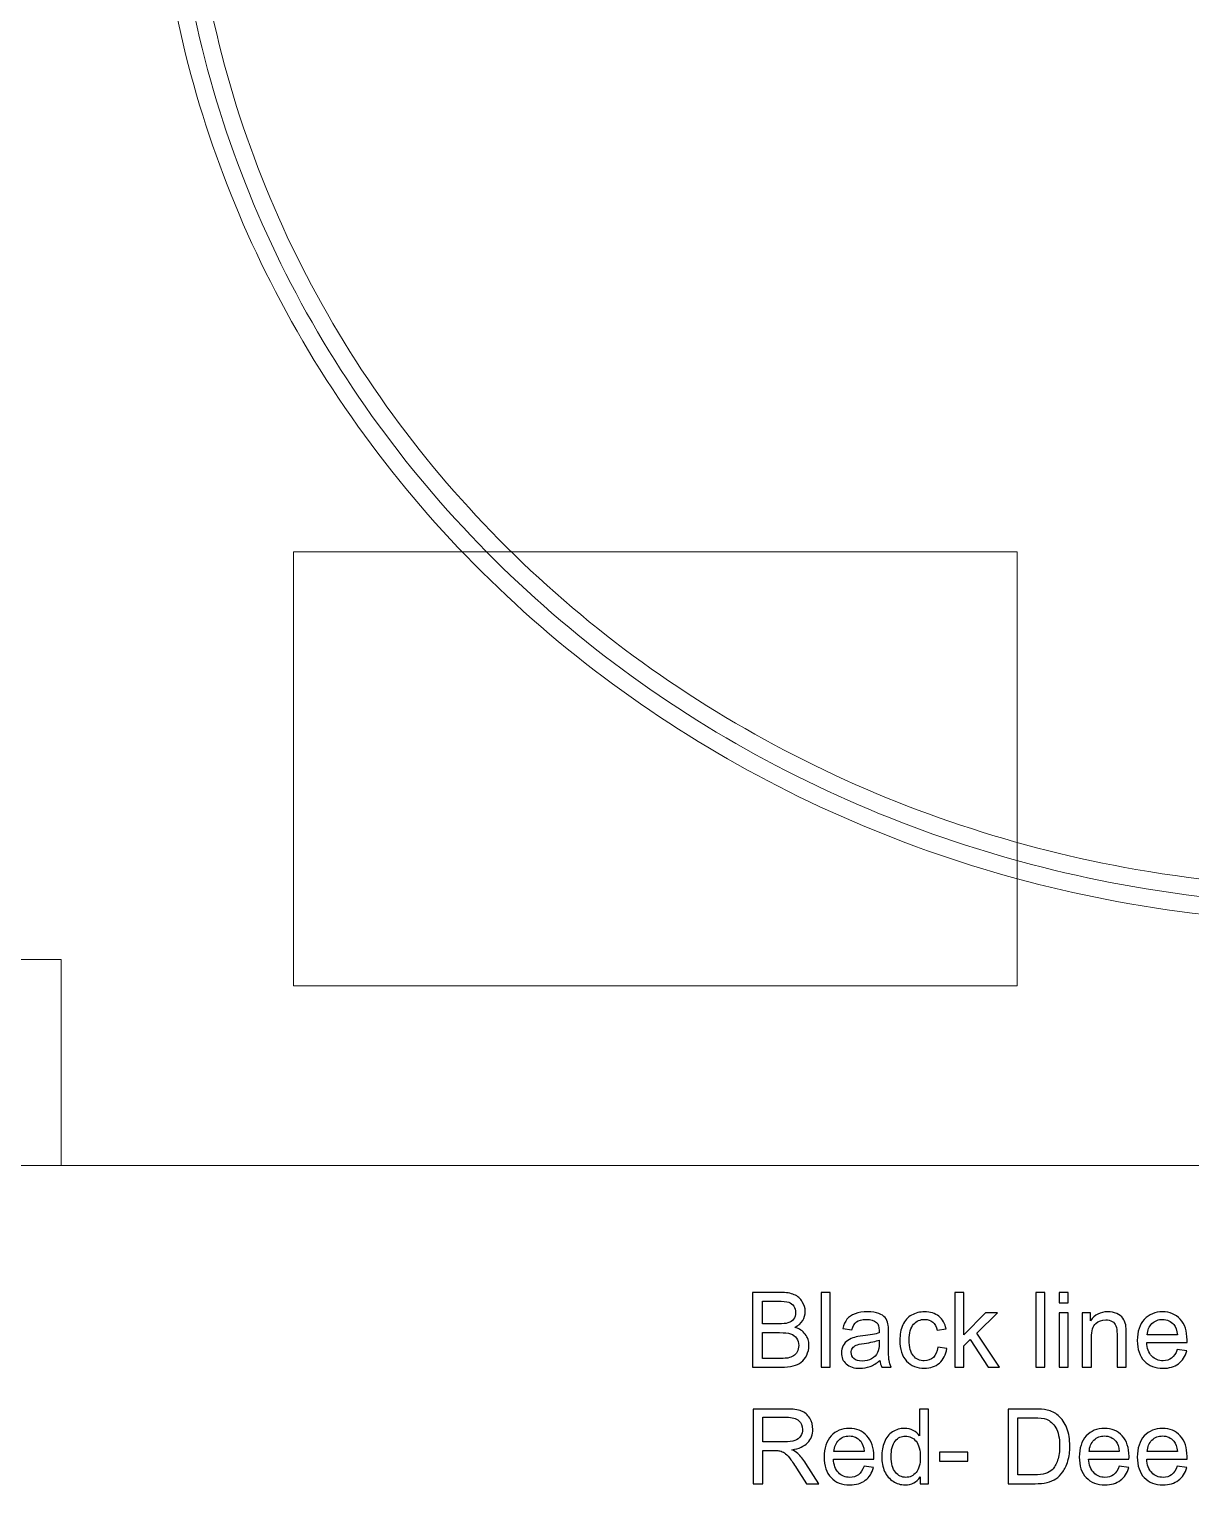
# Model space of a CAD drawing. Header units: millimetres. Extents: x -210 to 210, y -187 to 149.
# Drawn here: x -135.9 to -2.7, y -185.1 to -18.3 of the extents above; entities that cross this region are included whole.
import ezdxf

# ---------------------------------------------------------------- set-up
doc = ezdxf.new("R2010")
doc.units = ezdxf.units.MM
doc.header["$MEASUREMENT"] = 0
doc.layers.add('layer 1', color=7, linetype='Continuous')

msp = doc.modelspace()

# ---------------------------------------------------------------- linework, layer by layer
at = {"layer": 'layer 1', "color": 113, "lineweight": 18}
msp.add_open_spline([(-209.586, 148.5007), (-209.586, 148.5007), (210.414, 148.5007), (210.414, 148.5007), (210.414, 148.5007), (210.414, 148.5007), (210.414, -148.4993), (210.414, -148.4993), (210.414, -148.4993), (210.414, -148.4993), (-209.586, -148.4993), (-209.586, -148.4993), (-209.586, -148.4993), (-209.586, -148.4993), (-209.586, 148.5007), (-209.586, 148.5007)], degree=3, knots=[0, 0, 0, 0, 0.2, 0.2, 0.2, 0.2, 0.4, 0.4, 0.4, 0.4, 0.6, 0.6, 0.6, 0.6, 1, 1, 1, 1], dxfattribs=at)
at = {"layer": 'layer 1', "color": 240, "lineweight": 18}
msp.add_open_spline([(-10.3774, 143.6105), (-10.3774, 143.6105), (-10.3774, 143.6757), (-10.3774, 143.6757), (-10.3774, 143.6757), (-10.3774, 143.6757), (35.4139, 143.6757), (35.4139, 143.6757), (35.4139, 143.6757), (35.4139, 143.6757), (35.4139, 139.6757), (35.4139, 139.6757), (35.4139, 139.6757), (35.4139, 139.6757), (-8.3774, 139.6757), (-8.3774, 139.6757), (-8.3774, 139.6757), (-11.3691, 139.6757), (-14.3307, 139.1747), (-17.1518, 138.1803), (-17.1518, 138.1803), (-17.1518, 138.1803), (-122.7101, 100.8702), (-122.7101, 100.8702), (-122.7101, 100.8702), (-123.8213, 100.4738), (-124.8671, 99.9168), (-125.8107, 99.208), (-125.8107, 99.208), (-126.7386, 98.5109), (-127.5529, 97.6778), (-128.219, 96.7271), (-128.219, 96.7271), (-128.8683, 95.8006), (-129.3639, 94.7807), (-129.6821, 93.6951), (-129.6821, 93.6951), (-130.079, 92.3413), (-130.1868, 90.9355), (-129.9979, 89.5381), (-129.9979, 89.5381), (-129.9979, 89.5381), (-116.4112, -7.9403), (-116.4112, -7.9403), (-116.4112, -7.9403), (-114.589, -21.0142), (-110.6032, -33.6336), (-104.6453, -45.415), (-104.6453, -45.415), (-98.6013, -57.3669), (-90.6514, -68.2111), (-81.152, -77.6513), (-81.152, -77.6513), (-71.4757, -87.2673), (-60.3527, -95.2701), (-48.2121, -101.4872), (-48.2121, -101.4872), (-35.8876, -107.7985), (-22.6841, -112.1848), (-9.0442, -114.5712), (-9.0442, -114.5712), (-1.04, -115.9716), (7.0766, -116.6743), (15.2026, -116.6743), (15.2026, -116.6743), (15.2026, -116.6743), (35.4139, -116.6743), (35.4139, -116.6743), (35.4139, -116.6743), (35.4139, -116.6743), (35.4139, -120.6743), (35.4139, -120.6743), (35.4139, -120.6743), (35.4139, -120.6743), (13.2026, -120.6743), (13.2026, -120.6743), (13.2026, -120.6743), (13.2026, -120.6743), (13.2026, -120.6605), (13.2026, -120.6605), (13.2026, -120.6605), (5.5144, -120.5544), (-2.1586, -119.8367), (-9.7336, -118.5114), (-9.7336, -118.5114), (-23.7681, -116.0559), (-37.3543, -111.5414), (-50.0353, -105.0476), (-50.0353, -105.0476), (-62.5432, -98.6424), (-74.0027, -90.3954), (-83.9716, -80.4885), (-83.9716, -80.4885), (-93.7744, -70.7468), (-101.9778, -59.5537), (-108.2149, -47.2202), (-108.2149, -47.2202), (-114.0703, -35.641), (-118.0822, -23.2761), (-120.0807, -10.471), (-120.0807, -10.471), (-120.0807, -10.471), (-120.0969, -10.4733), (-120.0969, -10.4733), (-120.0969, -10.4733), (-120.0969, -10.4733), (-120.3646, -8.5529), (-120.3646, -8.5529), (-120.3646, -8.5529), (-120.3674, -8.5327), (-120.3702, -8.5126), (-120.373, -8.4925), (-120.373, -8.4925), (-120.373, -8.4925), (-134.23, 90.9263), (-134.23, 90.9263), (-134.23, 90.9263), (-134.23, 90.9263), (-134.088, 90.9461), (-134.088, 90.9461), (-134.088, 90.9461), (-134.0817, 92.2536), (-133.8914, 93.5552), (-133.5207, 94.8201), (-133.5207, 94.8201), (-133.08, 96.3237), (-132.394, 97.7394), (-131.4948, 99.0227), (-131.4948, 99.0227), (-130.587, 100.3181), (-129.4777, 101.4562), (-128.2131, 102.4062), (-128.2131, 102.4062), (-127.471, 102.9636), (-126.6816, 103.4518), (-125.855, 103.8674), (-125.855, 103.8674), (-125.855, 103.8674), (-125.897, 103.9863), (-125.897, 103.9863), (-125.897, 103.9863), (-125.897, 103.9863), (-18.5062, 141.9441), (-18.5062, 141.9441), (-18.5062, 141.9441), (-18.4986, 141.9468), (-18.4909, 141.9495), (-18.4833, 141.9522), (-18.4833, 141.9522), (-18.4833, 141.9522), (-16.6205, 142.6106), (-16.6205, 142.6106), (-16.6205, 142.6106), (-16.6205, 142.6106), (-16.5984, 142.5481), (-16.5984, 142.5481), (-16.5984, 142.5481), (-14.567, 143.118), (-12.4832, 143.473), (-10.3774, 143.6105)], degree=3, knots=[0, 0, 0, 0, 0.02439024, 0.02439024, 0.02439024, 0.02439024, 0.04878049, 0.04878049, 0.04878049, 0.04878049, 0.07317073, 0.07317073, 0.07317073, 0.07317073, 0.09756098, 0.09756098, 0.09756098, 0.09756098, 0.12195122, 0.12195122, 0.12195122, 0.12195122, 0.14634146, 0.14634146, 0.14634146, 0.14634146, 0.17073171, 0.17073171, 0.17073171, 0.17073171, 0.19512195, 0.19512195, 0.19512195, 0.19512195, 0.2195122, 0.2195122, 0.2195122, 0.2195122, 0.24390244, 0.24390244, 0.24390244, 0.24390244, 0.26829268, 0.26829268, 0.26829268, 0.26829268, 0.29268293, 0.29268293, 0.29268293, 0.29268293, 0.31707317, 0.31707317, 0.31707317, 0.31707317, 0.34146341, 0.34146341, 0.34146341, 0.34146341, 0.36585366, 0.36585366, 0.36585366, 0.36585366, 0.3902439, 0.3902439, 0.3902439, 0.3902439, 0.41463415, 0.41463415, 0.41463415, 0.41463415, 0.43902439, 0.43902439, 0.43902439, 0.43902439, 0.46341463, 0.46341463, 0.46341463, 0.46341463, 0.48780488, 0.48780488, 0.48780488, 0.48780488, 0.51219512, 0.51219512, 0.51219512, 0.51219512, 0.53658537, 0.53658537, 0.53658537, 0.53658537, 0.56097561, 0.56097561, 0.56097561, 0.56097561, 0.58536585, 0.58536585, 0.58536585, 0.58536585, 0.6097561, 0.6097561, 0.6097561, 0.6097561, 0.63414634, 0.63414634, 0.63414634, 0.63414634, 0.65853659, 0.65853659, 0.65853659, 0.65853659, 0.68292683, 0.68292683, 0.68292683, 0.68292683, 0.70731707, 0.70731707, 0.70731707, 0.70731707, 0.73170732, 0.73170732, 0.73170732, 0.73170732, 0.75609756, 0.75609756, 0.75609756, 0.75609756, 0.7804878, 0.7804878, 0.7804878, 0.7804878, 0.80487805, 0.80487805, 0.80487805, 0.80487805, 0.82926829, 0.82926829, 0.82926829, 0.82926829, 0.85365854, 0.85365854, 0.85365854, 0.85365854, 0.87804878, 0.87804878, 0.87804878, 0.87804878, 0.90243902, 0.90243902, 0.90243902, 0.90243902, 0.92682927, 0.92682927, 0.92682927, 0.92682927, 0.95121951, 0.95121951, 0.95121951, 0.95121951, 1, 1, 1, 1], dxfattribs=at)
at = {"layer": 'layer 1', "color": 253, "lineweight": 18}
msp.add_open_spline([(33.4139, 141.6757), (33.4139, 141.6757), (-8.3774, 141.6757), (-8.3774, 141.6757), (-8.3774, 141.6757), (-11.6176, 141.6757), (-14.8058, 141.1308), (-17.8397, 140.0584), (-17.8397, 140.0584), (-17.8397, 140.0584), (-123.3448, 102.7671), (-123.3448, 102.7671), (-123.3448, 102.7671), (-124.6714, 102.2981), (-125.9039, 101.6394), (-127.0119, 100.8071), (-127.0119, 100.8071), (-128.1199, 99.9747), (-129.0761, 98.9892), (-129.8569, 97.8749), (-129.8569, 97.8749), (-130.6378, 96.7606), (-131.2241, 95.5449), (-131.6014, 94.2576), (-131.6014, 94.2576), (-132.0832, 92.6138), (-132.2088, 90.9124), (-131.9731, 89.2215), (-131.9731, 89.2215), (-131.9731, 89.2215), (-118.3921, -8.2164), (-118.3921, -8.2164), (-118.3921, -8.2164), (-116.5466, -21.457), (-112.5263, -34.2626), (-106.4301, -46.3176), (-106.4301, -46.3176), (-100.3339, -58.3727), (-92.312, -69.3805), (-82.5618, -79.0699), (-82.5618, -79.0699), (-72.8117, -88.7594), (-61.5734, -96.892), (-49.1237, -103.2674), (-49.1237, -103.2674), (-36.674, -109.6428), (-23.3194, -114.104), (-9.3889, -116.5413), (-9.3889, -116.5413), (-1.2726, -117.9613), (6.9477, -118.6743), (15.2026, -118.6743), (15.2026, -118.6743), (15.2026, -118.6743), (33.4139, -118.6743), (33.4139, -118.6743), (33.4139, -118.6743), (33.4139, -118.6743), (35.4141, -118.6743), (35.4141, -118.6743), (35.4141, -118.6743), (35.4141, -118.6743), (55.6253, -118.6743), (55.6253, -118.6743), (55.6253, -118.6743), (69.7939, -118.6743), (83.788, -116.5852), (97.2631, -112.4585), (97.2631, -112.4585), (110.7382, -108.3317), (123.3624, -102.269), (134.825, -94.4195), (134.825, -94.4195), (146.2876, -86.5699), (156.3063, -77.127), (164.6344, -66.323), (164.6344, -66.323), (172.9624, -55.5191), (179.3948, -43.6202), (183.7731, -30.9195), (183.7731, -30.9195), (186.324, -23.5197), (188.1448, -15.9307), (189.22, -8.2164), (189.22, -8.2164), (189.22, -8.2164), (202.801, 89.2215), (202.801, 89.2215), (202.801, 89.2215), (202.9856, 90.5456), (202.9481, 91.8805), (202.6895, 93.1936), (202.6895, 93.1936), (202.4309, 94.5066), (201.9576, 95.7653), (201.2812, 96.9387), (201.2812, 96.9387), (200.6048, 98.1121), (199.7419, 99.1714), (198.7139, 100.0904), (198.7139, 100.0904), (197.4011, 101.264), (195.8669, 102.1683), (194.1727, 102.7671), (194.1727, 102.7671), (194.1727, 102.7671), (88.6676, 140.0584), (88.6676, 140.0584), (88.6676, 140.0584), (85.6337, 141.1308), (82.4455, 141.6757), (79.2053, 141.6757), (79.2053, 141.6757), (79.2053, 141.6757), (35.4141, 141.6757), (35.4141, 141.6757), (35.4141, 141.6757), (35.4141, 141.6757), (33.4139, 141.6757), (33.4139, 141.6757)], degree=3, knots=[0, 0, 0, 0, 0.03225806, 0.03225806, 0.03225806, 0.03225806, 0.06451613, 0.06451613, 0.06451613, 0.06451613, 0.09677419, 0.09677419, 0.09677419, 0.09677419, 0.12903226, 0.12903226, 0.12903226, 0.12903226, 0.16129032, 0.16129032, 0.16129032, 0.16129032, 0.19354839, 0.19354839, 0.19354839, 0.19354839, 0.22580645, 0.22580645, 0.22580645, 0.22580645, 0.25806452, 0.25806452, 0.25806452, 0.25806452, 0.29032258, 0.29032258, 0.29032258, 0.29032258, 0.32258065, 0.32258065, 0.32258065, 0.32258065, 0.35483871, 0.35483871, 0.35483871, 0.35483871, 0.38709677, 0.38709677, 0.38709677, 0.38709677, 0.41935484, 0.41935484, 0.41935484, 0.41935484, 0.4516129, 0.4516129, 0.4516129, 0.4516129, 0.48387097, 0.48387097, 0.48387097, 0.48387097, 0.51612903, 0.51612903, 0.51612903, 0.51612903, 0.5483871, 0.5483871, 0.5483871, 0.5483871, 0.58064516, 0.58064516, 0.58064516, 0.58064516, 0.61290323, 0.61290323, 0.61290323, 0.61290323, 0.64516129, 0.64516129, 0.64516129, 0.64516129, 0.67741935, 0.67741935, 0.67741935, 0.67741935, 0.70967742, 0.70967742, 0.70967742, 0.70967742, 0.74193548, 0.74193548, 0.74193548, 0.74193548, 0.77419355, 0.77419355, 0.77419355, 0.77419355, 0.80645161, 0.80645161, 0.80645161, 0.80645161, 0.83870968, 0.83870968, 0.83870968, 0.83870968, 0.87096774, 0.87096774, 0.87096774, 0.87096774, 0.90322581, 0.90322581, 0.90322581, 0.90322581, 0.93548387, 0.93548387, 0.93548387, 0.93548387, 1, 1, 1, 1], dxfattribs=at)
at = {"layer": 'layer 1', "color": 250, "lineweight": 18}
for points in [[(-105.5479, -78.1856), (-105.5479, -78.1856), (-22.6487, -78.1856), (-22.6487, -78.1856), (-22.6487, -78.1856), (-22.6487, -78.1856), (-22.6487, -127.9251), (-22.6487, -127.9251), (-22.6487, -127.9251), (-22.6487, -127.9251), (-105.5479, -127.9251), (-105.5479, -127.9251), (-105.5479, -127.9251), (-105.5479, -127.9251), (-105.5479, -78.1856), (-105.5479, -78.1856)], [(-201.3412, -124.8935), (-201.3412, -124.8935), (-132.1692, -124.8935), (-132.1692, -124.8935), (-132.1692, -124.8935), (-132.1692, -124.8935), (-132.1692, -148.4993), (-132.1692, -148.4993), (-132.1692, -148.4993), (-132.1692, -148.4993), (-201.3412, -148.4993), (-201.3412, -148.4993), (-201.3412, -148.4993), (-201.3412, -148.4993), (-201.3412, -124.8935), (-201.3412, -124.8935)]]:
    msp.add_open_spline(points, degree=3, knots=[0, 0, 0, 0, 0.2, 0.2, 0.2, 0.2, 0.4, 0.4, 0.4, 0.4, 0.6, 0.6, 0.6, 0.6, 1, 1, 1, 1], dxfattribs=at)
at = {"layer": 'layer 1', "color": 250}
for points, knots in [([(-52.9732, -171.6025), (-52.9732, -171.6025), (-52.9732, -163.0411), (-52.9732, -163.0411), (-52.9732, -163.0411), (-52.9732, -163.0411), (-49.7607, -163.0411), (-49.7607, -163.0411), (-49.7607, -163.0411), (-49.107, -163.0411), (-48.5829, -163.1268), (-48.1863, -163.3001), (-48.1863, -163.3001), (-47.7917, -163.4735), (-47.4828, -163.7406), (-47.2596, -164.1013), (-47.2596, -164.1013), (-47.0344, -164.46), (-46.9228, -164.8367), (-46.9228, -165.2313), (-46.9228, -165.2313), (-46.9228, -165.5959), (-47.0225, -165.9407), (-47.2198, -166.2636), (-47.2198, -166.2636), (-47.4171, -166.5864), (-47.716, -166.8475), (-48.1166, -167.0468), (-48.1166, -167.0468), (-47.5984, -167.1982), (-47.1998, -167.4573), (-46.9228, -167.824), (-46.9228, -167.824), (-46.6438, -168.1887), (-46.5043, -168.6211), (-46.5043, -169.1194), (-46.5043, -169.1194), (-46.5043, -169.5219), (-46.59, -169.8946), (-46.7594, -170.2394), (-46.7594, -170.2394), (-46.9288, -170.5841), (-47.1381, -170.8492), (-47.3872, -171.0365), (-47.3872, -171.0365), (-47.6363, -171.2219), (-47.9492, -171.3634), (-48.3238, -171.459), (-48.3238, -171.459), (-48.7005, -171.5547), (-49.1608, -171.6025), (-49.7069, -171.6025), (-49.7069, -171.6025), (-49.7069, -171.6025), (-52.9732, -171.6025), (-52.9732, -171.6025)], [0, 0, 0, 0, 0.06666667, 0.06666667, 0.06666667, 0.06666667, 0.13333333, 0.13333333, 0.13333333, 0.13333333, 0.2, 0.2, 0.2, 0.2, 0.26666667, 0.26666667, 0.26666667, 0.26666667, 0.33333333, 0.33333333, 0.33333333, 0.33333333, 0.4, 0.4, 0.4, 0.4, 0.46666667, 0.46666667, 0.46666667, 0.46666667, 0.53333333, 0.53333333, 0.53333333, 0.53333333, 0.6, 0.6, 0.6, 0.6, 0.66666667, 0.66666667, 0.66666667, 0.66666667, 0.73333333, 0.73333333, 0.73333333, 0.73333333, 0.8, 0.8, 0.8, 0.8, 0.86666667, 0.86666667, 0.86666667, 0.86666667, 1, 1, 1, 1]), ([(-45.1053, -171.6025), (-45.1053, -171.6025), (-45.1053, -163.0411), (-45.1053, -163.0411), (-45.1053, -163.0411), (-45.1053, -163.0411), (-44.0531, -163.0411), (-44.0531, -163.0411), (-44.0531, -163.0411), (-44.0531, -163.0411), (-44.0531, -171.6025), (-44.0531, -171.6025), (-44.0531, -171.6025), (-44.0531, -171.6025), (-45.1053, -171.6025), (-45.1053, -171.6025)], [0, 0, 0, 0, 0.2, 0.2, 0.2, 0.2, 0.4, 0.4, 0.4, 0.4, 0.6, 0.6, 0.6, 0.6, 1, 1, 1, 1]), ([(-29.7919, -171.6025), (-29.7919, -171.6025), (-29.7919, -163.0411), (-29.7919, -163.0411), (-29.7919, -163.0411), (-29.7919, -163.0411), (-28.7397, -163.0411), (-28.7397, -163.0411), (-28.7397, -163.0411), (-28.7397, -163.0411), (-28.7397, -167.9177), (-28.7397, -167.9177), (-28.7397, -167.9177), (-28.7397, -167.9177), (-26.2526, -165.3967), (-26.2526, -165.3967), (-26.2526, -165.3967), (-26.2526, -165.3967), (-24.8934, -165.3967), (-24.8934, -165.3967), (-24.8934, -165.3967), (-24.8934, -165.3967), (-27.261, -167.7024), (-27.261, -167.7024), (-27.261, -167.7024), (-27.261, -167.7024), (-24.6543, -171.6025), (-24.6543, -171.6025), (-24.6543, -171.6025), (-24.6543, -171.6025), (-25.9497, -171.6025), (-25.9497, -171.6025), (-25.9497, -171.6025), (-25.9497, -171.6025), (-28.0103, -168.4318), (-28.0103, -168.4318), (-28.0103, -168.4318), (-28.0103, -168.4318), (-28.7397, -169.1413), (-28.7397, -169.1413), (-28.7397, -169.1413), (-28.7397, -169.1413), (-28.7397, -171.6025), (-28.7397, -171.6025), (-28.7397, -171.6025), (-28.7397, -171.6025), (-29.7919, -171.6025), (-29.7919, -171.6025)], [0, 0, 0, 0, 0.07692308, 0.07692308, 0.07692308, 0.07692308, 0.15384615, 0.15384615, 0.15384615, 0.15384615, 0.23076923, 0.23076923, 0.23076923, 0.23076923, 0.30769231, 0.30769231, 0.30769231, 0.30769231, 0.38461538, 0.38461538, 0.38461538, 0.38461538, 0.46153846, 0.46153846, 0.46153846, 0.46153846, 0.53846154, 0.53846154, 0.53846154, 0.53846154, 0.61538462, 0.61538462, 0.61538462, 0.61538462, 0.69230769, 0.69230769, 0.69230769, 0.69230769, 0.76923077, 0.76923077, 0.76923077, 0.76923077, 0.84615385, 0.84615385, 0.84615385, 0.84615385, 1, 1, 1, 1]), ([(-20.519, -171.6025), (-20.519, -171.6025), (-20.519, -163.0411), (-20.519, -163.0411), (-20.519, -163.0411), (-20.519, -163.0411), (-19.4668, -163.0411), (-19.4668, -163.0411), (-19.4668, -163.0411), (-19.4668, -163.0411), (-19.4668, -171.6025), (-19.4668, -171.6025), (-19.4668, -171.6025), (-19.4668, -171.6025), (-20.519, -171.6025), (-20.519, -171.6025)], [0, 0, 0, 0, 0.2, 0.2, 0.2, 0.2, 0.4, 0.4, 0.4, 0.4, 0.6, 0.6, 0.6, 0.6, 1, 1, 1, 1]), ([(-17.8386, -164.2368), (-17.8386, -164.2368), (-17.8386, -163.0411), (-17.8386, -163.0411), (-17.8386, -163.0411), (-17.8386, -163.0411), (-16.7864, -163.0411), (-16.7864, -163.0411), (-16.7864, -163.0411), (-16.7864, -163.0411), (-16.7864, -164.2368), (-16.7864, -164.2368), (-16.7864, -164.2368), (-16.7864, -164.2368), (-17.8386, -164.2368), (-17.8386, -164.2368)], [0, 0, 0, 0, 0.2, 0.2, 0.2, 0.2, 0.4, 0.4, 0.4, 0.4, 0.6, 0.6, 0.6, 0.6, 1, 1, 1, 1]), ([(-51.8373, -166.6402), (-51.8373, -166.6402), (-49.9859, -166.6402), (-49.9859, -166.6402), (-49.9859, -166.6402), (-49.4837, -166.6402), (-49.123, -166.6063), (-48.9057, -166.5406), (-48.9057, -166.5406), (-48.6168, -166.4549), (-48.3995, -166.3114), (-48.2541, -166.1121), (-48.2541, -166.1121), (-48.1086, -165.9128), (-48.0349, -165.6637), (-48.0349, -165.3628), (-48.0349, -165.3628), (-48.0349, -165.0778), (-48.1026, -164.8267), (-48.2401, -164.6115), (-48.2401, -164.6115), (-48.3756, -164.3942), (-48.5709, -164.2448), (-48.824, -164.1651), (-48.824, -164.1651), (-49.0771, -164.0853), (-49.5116, -164.0455), (-50.1254, -164.0455), (-50.1254, -164.0455), (-50.1254, -164.0455), (-51.8373, -164.0455), (-51.8373, -164.0455), (-51.8373, -164.0455), (-51.8373, -164.0455), (-51.8373, -166.6402), (-51.8373, -166.6402)], [0, 0, 0, 0, 0.1, 0.1, 0.1, 0.1, 0.2, 0.2, 0.2, 0.2, 0.3, 0.3, 0.3, 0.3, 0.4, 0.4, 0.4, 0.4, 0.5, 0.5, 0.5, 0.5, 0.6, 0.6, 0.6, 0.6, 0.7, 0.7, 0.7, 0.7, 0.8, 0.8, 0.8, 0.8, 1, 1, 1, 1]), ([(-38.3714, -170.8253), (-38.762, -171.1581), (-39.1387, -171.3913), (-39.4994, -171.5288), (-39.4994, -171.5288), (-39.8601, -171.6663), (-40.2467, -171.734), (-40.6612, -171.734), (-40.6612, -171.734), (-41.3428, -171.734), (-41.8669, -171.5686), (-42.2336, -171.2358), (-42.2336, -171.2358), (-42.6003, -170.905), (-42.7836, -170.4805), (-42.7836, -169.9643), (-42.7836, -169.9643), (-42.7836, -169.6614), (-42.7139, -169.3844), (-42.5764, -169.1333), (-42.5764, -169.1333), (-42.4369, -168.8822), (-42.2555, -168.6829), (-42.0323, -168.5315), (-42.0323, -168.5315), (-41.8071, -168.38), (-41.556, -168.2644), (-41.275, -168.1867), (-41.275, -168.1867), (-41.0678, -168.1329), (-40.7549, -168.0811), (-40.3384, -168.0293), (-40.3384, -168.0293), (-39.4894, -167.9296), (-38.8616, -167.808), (-38.4611, -167.6685), (-38.4611, -167.6685), (-38.4571, -167.5251), (-38.4551, -167.4334), (-38.4551, -167.3955), (-38.4551, -167.3955), (-38.4551, -166.969), (-38.5547, -166.6681), (-38.754, -166.4927), (-38.754, -166.4927), (-39.0231, -166.2556), (-39.4236, -166.138), (-39.9537, -166.138), (-39.9537, -166.138), (-40.45, -166.138), (-40.8167, -166.2257), (-41.0518, -166.3991), (-41.0518, -166.3991), (-41.289, -166.5725), (-41.4624, -166.8794), (-41.5759, -167.3218), (-41.5759, -167.3218), (-41.5759, -167.3218), (-42.6043, -167.1783), (-42.6043, -167.1783), (-42.6043, -167.1783), (-42.5106, -166.7379), (-42.3572, -166.3811), (-42.1419, -166.1101), (-42.1419, -166.1101), (-41.9267, -165.8391), (-41.6158, -165.6318), (-41.2093, -165.4843), (-41.2093, -165.4843), (-40.8047, -165.3389), (-40.3324, -165.2651), (-39.7983, -165.2651), (-39.7983, -165.2651), (-39.2682, -165.2651), (-38.8357, -165.3269), (-38.5029, -165.4525), (-38.5029, -165.4525), (-38.1721, -165.578), (-37.927, -165.7335), (-37.7715, -165.9228), (-37.7715, -165.9228), (-37.6161, -166.1121), (-37.5065, -166.3513), (-37.4427, -166.6402), (-37.4427, -166.6402), (-37.4088, -166.8196), (-37.3909, -167.1424), (-37.3909, -167.6068), (-37.3909, -167.6068), (-37.3909, -167.6068), (-37.3909, -169.0018), (-37.3909, -169.0018), (-37.3909, -169.0018), (-37.3909, -169.9763), (-37.369, -170.5921), (-37.3251, -170.8532), (-37.3251, -170.8532), (-37.2833, -171.1142), (-37.1956, -171.3634), (-37.068, -171.6025), (-37.068, -171.6025), (-37.068, -171.6025), (-38.1681, -171.6025), (-38.1681, -171.6025), (-38.1681, -171.6025), (-38.2737, -171.3813), (-38.3415, -171.1222), (-38.3714, -170.8253)], [0, 0, 0, 0, 0.03571429, 0.03571429, 0.03571429, 0.03571429, 0.07142857, 0.07142857, 0.07142857, 0.07142857, 0.10714286, 0.10714286, 0.10714286, 0.10714286, 0.14285714, 0.14285714, 0.14285714, 0.14285714, 0.17857143, 0.17857143, 0.17857143, 0.17857143, 0.21428571, 0.21428571, 0.21428571, 0.21428571, 0.25, 0.25, 0.25, 0.25, 0.28571429, 0.28571429, 0.28571429, 0.28571429, 0.32142857, 0.32142857, 0.32142857, 0.32142857, 0.35714286, 0.35714286, 0.35714286, 0.35714286, 0.39285714, 0.39285714, 0.39285714, 0.39285714, 0.42857143, 0.42857143, 0.42857143, 0.42857143, 0.46428571, 0.46428571, 0.46428571, 0.46428571, 0.5, 0.5, 0.5, 0.5, 0.53571429, 0.53571429, 0.53571429, 0.53571429, 0.57142857, 0.57142857, 0.57142857, 0.57142857, 0.60714286, 0.60714286, 0.60714286, 0.60714286, 0.64285714, 0.64285714, 0.64285714, 0.64285714, 0.67857143, 0.67857143, 0.67857143, 0.67857143, 0.71428571, 0.71428571, 0.71428571, 0.71428571, 0.75, 0.75, 0.75, 0.75, 0.78571429, 0.78571429, 0.78571429, 0.78571429, 0.82142857, 0.82142857, 0.82142857, 0.82142857, 0.85714286, 0.85714286, 0.85714286, 0.85714286, 0.89285714, 0.89285714, 0.89285714, 0.89285714, 0.92857143, 0.92857143, 0.92857143, 0.92857143, 1, 1, 1, 1]), ([(-31.7211, -169.3306), (-31.7211, -169.3306), (-30.6928, -169.4741), (-30.6928, -169.4741), (-30.6928, -169.4741), (-30.8064, -170.1816), (-31.0933, -170.7336), (-31.5577, -171.1342), (-31.5577, -171.1342), (-32.022, -171.5347), (-32.594, -171.734), (-33.2696, -171.734), (-33.2696, -171.734), (-34.1165, -171.734), (-34.7981, -171.457), (-35.3123, -170.903), (-35.3123, -170.903), (-35.8284, -170.349), (-36.0855, -169.5558), (-36.0855, -168.5235), (-36.0855, -168.5235), (-36.0855, -167.8539), (-35.9739, -167.27), (-35.7527, -166.7678), (-35.7527, -166.7678), (-35.5315, -166.2676), (-35.1947, -165.8909), (-34.7403, -165.6418), (-34.7403, -165.6418), (-34.2879, -165.3907), (-33.7957, -165.2651), (-33.2616, -165.2651), (-33.2616, -165.2651), (-32.59, -165.2651), (-32.038, -165.4345), (-31.6115, -165.7753), (-31.6115, -165.7753), (-31.183, -166.1161), (-30.908, -166.6004), (-30.7884, -167.2261), (-30.7884, -167.2261), (-30.7884, -167.2261), (-31.8048, -167.3816), (-31.8048, -167.3816), (-31.8048, -167.3816), (-31.9024, -166.9651), (-32.0738, -166.6522), (-32.3229, -166.4409), (-32.3229, -166.4409), (-32.5701, -166.2317), (-32.869, -166.1261), (-33.2197, -166.1261), (-33.2197, -166.1261), (-33.7498, -166.1261), (-34.1803, -166.3154), (-34.5131, -166.694), (-34.5131, -166.694), (-34.8439, -167.0747), (-35.0094, -167.6725), (-35.0094, -168.4936), (-35.0094, -168.4936), (-35.0094, -169.3266), (-34.8499, -169.9305), (-34.5311, -170.3071), (-34.5311, -170.3071), (-34.2102, -170.6838), (-33.7937, -170.8731), (-33.2815, -170.8731), (-33.2815, -170.8731), (-32.867, -170.8731), (-32.5222, -170.7476), (-32.2472, -170.4945), (-32.2472, -170.4945), (-31.9702, -170.2434), (-31.7948, -169.8547), (-31.7211, -169.3306)], [0, 0, 0, 0, 0.05, 0.05, 0.05, 0.05, 0.1, 0.1, 0.1, 0.1, 0.15, 0.15, 0.15, 0.15, 0.2, 0.2, 0.2, 0.2, 0.25, 0.25, 0.25, 0.25, 0.3, 0.3, 0.3, 0.3, 0.35, 0.35, 0.35, 0.35, 0.4, 0.4, 0.4, 0.4, 0.45, 0.45, 0.45, 0.45, 0.5, 0.5, 0.5, 0.5, 0.55, 0.55, 0.55, 0.55, 0.6, 0.6, 0.6, 0.6, 0.65, 0.65, 0.65, 0.65, 0.7, 0.7, 0.7, 0.7, 0.75, 0.75, 0.75, 0.75, 0.8, 0.8, 0.8, 0.8, 0.85, 0.85, 0.85, 0.85, 0.9, 0.9, 0.9, 0.9, 1, 1, 1, 1]), ([(-17.8386, -171.6025), (-17.8386, -171.6025), (-17.8386, -165.3967), (-17.8386, -165.3967), (-17.8386, -165.3967), (-17.8386, -165.3967), (-16.7864, -165.3967), (-16.7864, -165.3967), (-16.7864, -165.3967), (-16.7864, -165.3967), (-16.7864, -171.6025), (-16.7864, -171.6025), (-16.7864, -171.6025), (-16.7864, -171.6025), (-17.8386, -171.6025), (-17.8386, -171.6025)], [0, 0, 0, 0, 0.2, 0.2, 0.2, 0.2, 0.4, 0.4, 0.4, 0.4, 0.6, 0.6, 0.6, 0.6, 1, 1, 1, 1]), ([(-15.1821, -171.6025), (-15.1821, -171.6025), (-15.1821, -165.3967), (-15.1821, -165.3967), (-15.1821, -165.3967), (-15.1821, -165.3967), (-14.2375, -165.3967), (-14.2375, -165.3967), (-14.2375, -165.3967), (-14.2375, -165.3967), (-14.2375, -166.2775), (-14.2375, -166.2775), (-14.2375, -166.2775), (-13.7831, -165.6019), (-13.1255, -165.2651), (-12.2665, -165.2651), (-12.2665, -165.2651), (-11.8919, -165.2651), (-11.5491, -165.3329), (-11.2362, -165.4664), (-11.2362, -165.4664), (-10.9233, -165.5999), (-10.6882, -165.7773), (-10.5327, -165.9945), (-10.5327, -165.9945), (-10.3773, -166.2118), (-10.2677, -166.4708), (-10.2059, -166.7698), (-10.2059, -166.7698), (-10.168, -166.9651), (-10.1481, -167.3058), (-10.1481, -167.7921), (-10.1481, -167.7921), (-10.1481, -167.7921), (-10.1481, -171.6025), (-10.1481, -171.6025), (-10.1481, -171.6025), (-10.1481, -171.6025), (-11.2003, -171.6025), (-11.2003, -171.6025), (-11.2003, -171.6025), (-11.2003, -171.6025), (-11.2003, -167.832), (-11.2003, -167.832), (-11.2003, -167.832), (-11.2003, -167.4035), (-11.2402, -167.0826), (-11.3219, -166.8714), (-11.3219, -166.8714), (-11.4036, -166.6601), (-11.5491, -166.4908), (-11.7564, -166.3632), (-11.7564, -166.3632), (-11.9636, -166.2377), (-12.2087, -166.1739), (-12.4877, -166.1739), (-12.4877, -166.1739), (-12.9341, -166.1739), (-13.3188, -166.3154), (-13.6436, -166.6004), (-13.6436, -166.6004), (-13.9685, -166.8834), (-14.1299, -167.4234), (-14.1299, -168.2166), (-14.1299, -168.2166), (-14.1299, -168.2166), (-14.1299, -171.6025), (-14.1299, -171.6025), (-14.1299, -171.6025), (-14.1299, -171.6025), (-15.1821, -171.6025), (-15.1821, -171.6025)], [0, 0, 0, 0, 0.05263158, 0.05263158, 0.05263158, 0.05263158, 0.10526316, 0.10526316, 0.10526316, 0.10526316, 0.15789474, 0.15789474, 0.15789474, 0.15789474, 0.21052632, 0.21052632, 0.21052632, 0.21052632, 0.26315789, 0.26315789, 0.26315789, 0.26315789, 0.31578947, 0.31578947, 0.31578947, 0.31578947, 0.36842105, 0.36842105, 0.36842105, 0.36842105, 0.42105263, 0.42105263, 0.42105263, 0.42105263, 0.47368421, 0.47368421, 0.47368421, 0.47368421, 0.52631579, 0.52631579, 0.52631579, 0.52631579, 0.57894737, 0.57894737, 0.57894737, 0.57894737, 0.63157895, 0.63157895, 0.63157895, 0.63157895, 0.68421053, 0.68421053, 0.68421053, 0.68421053, 0.73684211, 0.73684211, 0.73684211, 0.73684211, 0.78947368, 0.78947368, 0.78947368, 0.78947368, 0.84210526, 0.84210526, 0.84210526, 0.84210526, 0.89473684, 0.89473684, 0.89473684, 0.89473684, 1, 1, 1, 1]), ([(-4.2989, -169.5937), (-4.2989, -169.5937), (-3.2108, -169.7372), (-3.2108, -169.7372), (-3.2108, -169.7372), (-3.3802, -170.3689), (-3.6971, -170.8611), (-4.1594, -171.2099), (-4.1594, -171.2099), (-4.6218, -171.5587), (-5.2117, -171.734), (-5.9311, -171.734), (-5.9311, -171.734), (-6.8359, -171.734), (-7.5533, -171.455), (-8.0834, -170.897), (-8.0834, -170.897), (-8.6135, -170.341), (-8.8786, -169.5578), (-8.8786, -168.5514), (-8.8786, -168.5514), (-8.8786, -167.5111), (-8.6115, -166.702), (-8.0754, -166.128), (-8.0754, -166.128), (-7.5394, -165.5521), (-6.8438, -165.2651), (-5.9889, -165.2651), (-5.9889, -165.2651), (-5.1619, -165.2651), (-4.4863, -165.5461), (-3.9621, -166.1101), (-3.9621, -166.1101), (-3.438, -166.6741), (-3.1749, -167.4673), (-3.1749, -168.4896), (-3.1749, -168.4896), (-3.1749, -168.5514), (-3.1769, -168.6451), (-3.1809, -168.7686), (-3.1809, -168.7686), (-3.1809, -168.7686), (-7.8024, -168.7686), (-7.8024, -168.7686), (-7.8024, -168.7686), (-7.7626, -169.4482), (-7.5712, -169.9703), (-7.2245, -170.331), (-7.2245, -170.331), (-6.8797, -170.6918), (-6.4473, -170.8731), (-5.9311, -170.8731), (-5.9311, -170.8731), (-5.5465, -170.8731), (-5.2177, -170.7715), (-4.9466, -170.5682), (-4.9466, -170.5682), (-4.6736, -170.3649), (-4.4584, -170.0401), (-4.2989, -169.5937)], [0, 0, 0, 0, 0.0625, 0.0625, 0.0625, 0.0625, 0.125, 0.125, 0.125, 0.125, 0.1875, 0.1875, 0.1875, 0.1875, 0.25, 0.25, 0.25, 0.25, 0.3125, 0.3125, 0.3125, 0.3125, 0.375, 0.375, 0.375, 0.375, 0.4375, 0.4375, 0.4375, 0.4375, 0.5, 0.5, 0.5, 0.5, 0.5625, 0.5625, 0.5625, 0.5625, 0.625, 0.625, 0.625, 0.625, 0.6875, 0.6875, 0.6875, 0.6875, 0.75, 0.75, 0.75, 0.75, 0.8125, 0.8125, 0.8125, 0.8125, 0.875, 0.875, 0.875, 0.875, 1, 1, 1, 1]), ([(-7.7426, -167.9077), (-7.7426, -167.9077), (-4.287, -167.9077), (-4.287, -167.9077), (-4.287, -167.9077), (-4.3328, -167.3856), (-4.4663, -166.995), (-4.6836, -166.7339), (-4.6836, -166.7339), (-5.0164, -166.3293), (-5.4508, -166.1261), (-5.9829, -166.1261), (-5.9829, -166.1261), (-6.4652, -166.1261), (-6.8698, -166.2875), (-7.1986, -166.6103), (-7.1986, -166.6103), (-7.5254, -166.9332), (-7.7068, -167.3656), (-7.7426, -167.9077)], [0, 0, 0, 0, 0.16666667, 0.16666667, 0.16666667, 0.16666667, 0.33333333, 0.33333333, 0.33333333, 0.33333333, 0.5, 0.5, 0.5, 0.5, 0.66666667, 0.66666667, 0.66666667, 0.66666667, 1, 1, 1, 1]), ([(-51.8373, -170.5981), (-51.8373, -170.5981), (-49.7049, -170.5981), (-49.7049, -170.5981), (-49.7049, -170.5981), (-49.3382, -170.5981), (-49.0811, -170.5841), (-48.9316, -170.5562), (-48.9316, -170.5562), (-48.6726, -170.5104), (-48.4534, -170.4327), (-48.278, -170.3231), (-48.278, -170.3231), (-48.1026, -170.2135), (-47.9591, -170.054), (-47.8455, -169.8448), (-47.8455, -169.8448), (-47.7319, -169.6355), (-47.6761, -169.3944), (-47.6761, -169.1214), (-47.6761, -169.1214), (-47.6761, -168.8005), (-47.7578, -168.5235), (-47.9233, -168.2863), (-47.9233, -168.2863), (-48.0867, -168.0492), (-48.3139, -167.8838), (-48.6048, -167.7881), (-48.6048, -167.7881), (-48.8938, -167.6925), (-49.3123, -167.6446), (-49.8563, -167.6446), (-49.8563, -167.6446), (-49.8563, -167.6446), (-51.8373, -167.6446), (-51.8373, -167.6446), (-51.8373, -167.6446), (-51.8373, -167.6446), (-51.8373, -170.5981), (-51.8373, -170.5981)], [0, 0, 0, 0, 0.09090909, 0.09090909, 0.09090909, 0.09090909, 0.18181818, 0.18181818, 0.18181818, 0.18181818, 0.27272727, 0.27272727, 0.27272727, 0.27272727, 0.36363636, 0.36363636, 0.36363636, 0.36363636, 0.45454545, 0.45454545, 0.45454545, 0.45454545, 0.54545455, 0.54545455, 0.54545455, 0.54545455, 0.63636364, 0.63636364, 0.63636364, 0.63636364, 0.72727273, 0.72727273, 0.72727273, 0.72727273, 0.81818182, 0.81818182, 0.81818182, 0.81818182, 1, 1, 1, 1]), ([(-38.4551, -168.4936), (-38.8377, -168.649), (-39.4117, -168.7806), (-40.1769, -168.8882), (-40.1769, -168.8882), (-40.6114, -168.95), (-40.9183, -169.0197), (-41.0977, -169.0974), (-41.0977, -169.0974), (-41.277, -169.1752), (-41.4145, -169.2888), (-41.5122, -169.4362), (-41.5122, -169.4362), (-41.6098, -169.5857), (-41.6597, -169.7511), (-41.6597, -169.9345), (-41.6597, -169.9345), (-41.6597, -170.2115), (-41.554, -170.4446), (-41.3408, -170.63), (-41.3408, -170.63), (-41.1276, -170.8153), (-40.8167, -170.909), (-40.4081, -170.909), (-40.4081, -170.909), (-40.0036, -170.909), (-39.6429, -170.8213), (-39.326, -170.6439), (-39.326, -170.6439), (-39.0111, -170.4685), (-38.7779, -170.2274), (-38.6305, -169.9225), (-38.6305, -169.9225), (-38.5169, -169.6853), (-38.4611, -169.3366), (-38.4611, -168.8762), (-38.4611, -168.8762), (-38.4611, -168.8762), (-38.4551, -168.4936), (-38.4551, -168.4936)], [0, 0, 0, 0, 0.09090909, 0.09090909, 0.09090909, 0.09090909, 0.18181818, 0.18181818, 0.18181818, 0.18181818, 0.27272727, 0.27272727, 0.27272727, 0.27272727, 0.36363636, 0.36363636, 0.36363636, 0.36363636, 0.45454545, 0.45454545, 0.45454545, 0.45454545, 0.54545455, 0.54545455, 0.54545455, 0.54545455, 0.63636364, 0.63636364, 0.63636364, 0.63636364, 0.72727273, 0.72727273, 0.72727273, 0.72727273, 0.81818182, 0.81818182, 0.81818182, 0.81818182, 1, 1, 1, 1]), ([(-52.9015, -184.9608), (-52.9015, -184.9608), (-52.9015, -176.3994), (-52.9015, -176.3994), (-52.9015, -176.3994), (-52.9015, -176.3994), (-49.107, -176.3994), (-49.107, -176.3994), (-49.107, -176.3994), (-48.3437, -176.3994), (-47.7638, -176.4771), (-47.3672, -176.6305), (-47.3672, -176.6305), (-46.9707, -176.784), (-46.6538, -177.055), (-46.4166, -177.4436), (-46.4166, -177.4436), (-46.1795, -177.8323), (-46.0619, -178.2627), (-46.0619, -178.733), (-46.0619, -178.733), (-46.0619, -179.3409), (-46.2592, -179.853), (-46.6518, -180.2696), (-46.6518, -180.2696), (-47.0444, -180.6861), (-47.6502, -180.9491), (-48.4713, -181.0627), (-48.4713, -181.0627), (-48.1704, -181.2062), (-47.9432, -181.3497), (-47.7877, -181.4892), (-47.7877, -181.4892), (-47.4569, -181.7921), (-47.144, -182.1728), (-46.8511, -182.6291), (-46.8511, -182.6291), (-46.8511, -182.6291), (-45.3704, -184.9608), (-45.3704, -184.9608), (-45.3704, -184.9608), (-45.3704, -184.9608), (-46.7853, -184.9608), (-46.7853, -184.9608), (-46.7853, -184.9608), (-46.7853, -184.9608), (-47.9173, -183.1792), (-47.9173, -183.1792), (-47.9173, -183.1792), (-48.2461, -182.663), (-48.5191, -182.2704), (-48.7324, -181.9974), (-48.7324, -181.9974), (-48.9476, -181.7244), (-49.1389, -181.535), (-49.3083, -181.4254), (-49.3083, -181.4254), (-49.4757, -181.3178), (-49.6491, -181.2421), (-49.8245, -181.1982), (-49.8245, -181.1982), (-49.952, -181.1723), (-50.1613, -181.1584), (-50.4542, -181.1584), (-50.4542, -181.1584), (-50.4542, -181.1584), (-51.7655, -181.1584), (-51.7655, -181.1584), (-51.7655, -181.1584), (-51.7655, -181.1584), (-51.7655, -184.9608), (-51.7655, -184.9608), (-51.7655, -184.9608), (-51.7655, -184.9608), (-52.9015, -184.9608), (-52.9015, -184.9608)], [0, 0, 0, 0, 0.05, 0.05, 0.05, 0.05, 0.1, 0.1, 0.1, 0.1, 0.15, 0.15, 0.15, 0.15, 0.2, 0.2, 0.2, 0.2, 0.25, 0.25, 0.25, 0.25, 0.3, 0.3, 0.3, 0.3, 0.35, 0.35, 0.35, 0.35, 0.4, 0.4, 0.4, 0.4, 0.45, 0.45, 0.45, 0.45, 0.5, 0.5, 0.5, 0.5, 0.55, 0.55, 0.55, 0.55, 0.6, 0.6, 0.6, 0.6, 0.65, 0.65, 0.65, 0.65, 0.7, 0.7, 0.7, 0.7, 0.75, 0.75, 0.75, 0.75, 0.8, 0.8, 0.8, 0.8, 0.85, 0.85, 0.85, 0.85, 0.9, 0.9, 0.9, 0.9, 1, 1, 1, 1]), ([(-33.7657, -184.9608), (-33.7657, -184.9608), (-33.7657, -184.1736), (-33.7657, -184.1736), (-33.7657, -184.1736), (-34.1583, -184.7854), (-34.7363, -185.0923), (-35.4995, -185.0923), (-35.4995, -185.0923), (-35.9938, -185.0923), (-36.4481, -184.9568), (-36.8607, -184.6838), (-36.8607, -184.6838), (-37.2752, -184.4128), (-37.596, -184.0321), (-37.8252, -183.5459), (-37.8252, -183.5459), (-38.0524, -183.0576), (-38.166, -182.4976), (-38.166, -181.8639), (-38.166, -181.8639), (-38.166, -181.2461), (-38.0624, -180.6861), (-37.8571, -180.1819), (-37.8571, -180.1819), (-37.6499, -179.6797), (-37.341, -179.293), (-36.9284, -179.026), (-36.9284, -179.026), (-36.5179, -178.757), (-36.0555, -178.6234), (-35.5474, -178.6234), (-35.5474, -178.6234), (-35.1727, -178.6234), (-34.8399, -178.7031), (-34.5489, -178.8606), (-34.5489, -178.8606), (-34.258, -179.018), (-34.0208, -179.2253), (-33.8375, -179.4784), (-33.8375, -179.4784), (-33.8375, -179.4784), (-33.8375, -176.3994), (-33.8375, -176.3994), (-33.8375, -176.3994), (-33.8375, -176.3994), (-32.7852, -176.3994), (-32.7852, -176.3994), (-32.7852, -176.3994), (-32.7852, -176.3994), (-32.7852, -184.9608), (-32.7852, -184.9608), (-32.7852, -184.9608), (-32.7852, -184.9608), (-33.7657, -184.9608), (-33.7657, -184.9608)], [0, 0, 0, 0, 0.06666667, 0.06666667, 0.06666667, 0.06666667, 0.13333333, 0.13333333, 0.13333333, 0.13333333, 0.2, 0.2, 0.2, 0.2, 0.26666667, 0.26666667, 0.26666667, 0.26666667, 0.33333333, 0.33333333, 0.33333333, 0.33333333, 0.4, 0.4, 0.4, 0.4, 0.46666667, 0.46666667, 0.46666667, 0.46666667, 0.53333333, 0.53333333, 0.53333333, 0.53333333, 0.6, 0.6, 0.6, 0.6, 0.66666667, 0.66666667, 0.66666667, 0.66666667, 0.73333333, 0.73333333, 0.73333333, 0.73333333, 0.8, 0.8, 0.8, 0.8, 0.86666667, 0.86666667, 0.86666667, 0.86666667, 1, 1, 1, 1]), ([(-23.6857, -184.9608), (-23.6857, -184.9608), (-23.6857, -176.3994), (-23.6857, -176.3994), (-23.6857, -176.3994), (-23.6857, -176.3994), (-20.7362, -176.3994), (-20.7362, -176.3994), (-20.7362, -176.3994), (-20.0706, -176.3994), (-19.5624, -176.4392), (-19.2117, -176.5209), (-19.2117, -176.5209), (-18.7214, -176.6345), (-18.3029, -176.8398), (-17.9561, -177.1347), (-17.9561, -177.1347), (-17.5038, -177.5174), (-17.167, -178.0036), (-16.9438, -178.5975), (-16.9438, -178.5975), (-16.7186, -179.1914), (-16.607, -179.871), (-16.607, -180.6343), (-16.607, -180.6343), (-16.607, -181.2839), (-16.6827, -181.8599), (-16.8342, -182.3621), (-16.8342, -182.3621), (-16.9856, -182.8643), (-17.1809, -183.2808), (-17.4181, -183.6096), (-17.4181, -183.6096), (-17.6572, -183.9385), (-17.9163, -184.1975), (-18.1993, -184.3849), (-18.1993, -184.3849), (-18.4803, -184.5742), (-18.8211, -184.7177), (-19.2196, -184.8153), (-19.2196, -184.8153), (-19.6202, -184.913), (-20.0786, -184.9608), (-20.5967, -184.9608), (-20.5967, -184.9608), (-20.5967, -184.9608), (-23.6857, -184.9608), (-23.6857, -184.9608)], [0, 0, 0, 0, 0.07692308, 0.07692308, 0.07692308, 0.07692308, 0.15384615, 0.15384615, 0.15384615, 0.15384615, 0.23076923, 0.23076923, 0.23076923, 0.23076923, 0.30769231, 0.30769231, 0.30769231, 0.30769231, 0.38461538, 0.38461538, 0.38461538, 0.38461538, 0.46153846, 0.46153846, 0.46153846, 0.46153846, 0.53846154, 0.53846154, 0.53846154, 0.53846154, 0.61538462, 0.61538462, 0.61538462, 0.61538462, 0.69230769, 0.69230769, 0.69230769, 0.69230769, 0.76923077, 0.76923077, 0.76923077, 0.76923077, 0.84615385, 0.84615385, 0.84615385, 0.84615385, 1, 1, 1, 1]), ([(-51.7655, -180.1779), (-51.7655, -180.1779), (-49.3342, -180.1779), (-49.3342, -180.1779), (-49.3342, -180.1779), (-48.8161, -180.1779), (-48.4135, -180.1241), (-48.1225, -180.0165), (-48.1225, -180.0165), (-47.8316, -179.9108), (-47.6104, -179.7394), (-47.4609, -179.5023), (-47.4609, -179.5023), (-47.3094, -179.2671), (-47.2337, -179.012), (-47.2337, -178.735), (-47.2337, -178.735), (-47.2337, -178.3305), (-47.3792, -177.9957), (-47.6721, -177.7346), (-47.6721, -177.7346), (-47.9651, -177.4735), (-48.4275, -177.344), (-49.0592, -177.344), (-49.0592, -177.344), (-49.0592, -177.344), (-51.7655, -177.344), (-51.7655, -177.344), (-51.7655, -177.344), (-51.7655, -177.344), (-51.7655, -180.1779), (-51.7655, -180.1779)], [0, 0, 0, 0, 0.11111111, 0.11111111, 0.11111111, 0.11111111, 0.22222222, 0.22222222, 0.22222222, 0.22222222, 0.33333333, 0.33333333, 0.33333333, 0.33333333, 0.44444444, 0.44444444, 0.44444444, 0.44444444, 0.55555556, 0.55555556, 0.55555556, 0.55555556, 0.66666667, 0.66666667, 0.66666667, 0.66666667, 0.77777778, 0.77777778, 0.77777778, 0.77777778, 1, 1, 1, 1]), ([(-22.5497, -183.9564), (-22.5497, -183.9564), (-20.7243, -183.9564), (-20.7243, -183.9564), (-20.7243, -183.9564), (-20.1603, -183.9564), (-19.7179, -183.9046), (-19.397, -183.7989), (-19.397, -183.7989), (-19.0761, -183.6933), (-18.8211, -183.5459), (-18.6297, -183.3545), (-18.6297, -183.3545), (-18.3627, -183.0855), (-18.1534, -182.7228), (-18.004, -182.2684), (-18.004, -182.2684), (-17.8545, -181.814), (-17.7788, -181.264), (-17.7788, -180.6163), (-17.7788, -180.6163), (-17.7788, -179.7195), (-17.9263, -179.03), (-18.2192, -178.5477), (-18.2192, -178.5477), (-18.5122, -178.0654), (-18.8689, -177.7426), (-19.2894, -177.5792), (-19.2894, -177.5792), (-19.5923, -177.4616), (-20.0806, -177.4038), (-20.7542, -177.4038), (-20.7542, -177.4038), (-20.7542, -177.4038), (-22.5497, -177.4038), (-22.5497, -177.4038), (-22.5497, -177.4038), (-22.5497, -177.4038), (-22.5497, -183.9564), (-22.5497, -183.9564)], [0, 0, 0, 0, 0.09090909, 0.09090909, 0.09090909, 0.09090909, 0.18181818, 0.18181818, 0.18181818, 0.18181818, 0.27272727, 0.27272727, 0.27272727, 0.27272727, 0.36363636, 0.36363636, 0.36363636, 0.36363636, 0.45454545, 0.45454545, 0.45454545, 0.45454545, 0.54545455, 0.54545455, 0.54545455, 0.54545455, 0.63636364, 0.63636364, 0.63636364, 0.63636364, 0.72727273, 0.72727273, 0.72727273, 0.72727273, 0.81818182, 0.81818182, 0.81818182, 0.81818182, 1, 1, 1, 1]), ([(-40.1888, -182.952), (-40.1888, -182.952), (-39.1007, -183.0955), (-39.1007, -183.0955), (-39.1007, -183.0955), (-39.2701, -183.7272), (-39.587, -184.2194), (-40.0493, -184.5682), (-40.0493, -184.5682), (-40.5117, -184.917), (-41.1016, -185.0923), (-41.821, -185.0923), (-41.821, -185.0923), (-42.7258, -185.0923), (-43.4432, -184.8133), (-43.9733, -184.2553), (-43.9733, -184.2553), (-44.5034, -183.6993), (-44.7685, -182.9161), (-44.7685, -181.9097), (-44.7685, -181.9097), (-44.7685, -180.8694), (-44.5014, -180.0603), (-43.9653, -179.4863), (-43.9653, -179.4863), (-43.4293, -178.9104), (-42.7337, -178.6234), (-41.8788, -178.6234), (-41.8788, -178.6234), (-41.0518, -178.6234), (-40.3762, -178.9044), (-39.852, -179.4684), (-39.852, -179.4684), (-39.3279, -180.0324), (-39.0648, -180.8256), (-39.0648, -181.8479), (-39.0648, -181.8479), (-39.0648, -181.9097), (-39.0668, -182.0034), (-39.0708, -182.1269), (-39.0708, -182.1269), (-39.0708, -182.1269), (-43.6923, -182.1269), (-43.6923, -182.1269), (-43.6923, -182.1269), (-43.6525, -182.8065), (-43.4611, -183.3286), (-43.1144, -183.6893), (-43.1144, -183.6893), (-42.7696, -184.0501), (-42.3372, -184.2314), (-41.821, -184.2314), (-41.821, -184.2314), (-41.4364, -184.2314), (-41.1076, -184.1298), (-40.8365, -183.9265), (-40.8365, -183.9265), (-40.5635, -183.7232), (-40.3483, -183.3984), (-40.1888, -182.952)], [0, 0, 0, 0, 0.0625, 0.0625, 0.0625, 0.0625, 0.125, 0.125, 0.125, 0.125, 0.1875, 0.1875, 0.1875, 0.1875, 0.25, 0.25, 0.25, 0.25, 0.3125, 0.3125, 0.3125, 0.3125, 0.375, 0.375, 0.375, 0.375, 0.4375, 0.4375, 0.4375, 0.4375, 0.5, 0.5, 0.5, 0.5, 0.5625, 0.5625, 0.5625, 0.5625, 0.625, 0.625, 0.625, 0.625, 0.6875, 0.6875, 0.6875, 0.6875, 0.75, 0.75, 0.75, 0.75, 0.8125, 0.8125, 0.8125, 0.8125, 0.875, 0.875, 0.875, 0.875, 1, 1, 1, 1]), ([(-43.6325, -181.266), (-43.6325, -181.266), (-40.1769, -181.266), (-40.1769, -181.266), (-40.1769, -181.266), (-40.2227, -180.7439), (-40.3562, -180.3533), (-40.5735, -180.0922), (-40.5735, -180.0922), (-40.9063, -179.6876), (-41.3407, -179.4844), (-41.8728, -179.4844), (-41.8728, -179.4844), (-42.3551, -179.4844), (-42.7597, -179.6458), (-43.0885, -179.9686), (-43.0885, -179.9686), (-43.4153, -180.2915), (-43.5967, -180.7239), (-43.6325, -181.266)], [0, 0, 0, 0, 0.16666667, 0.16666667, 0.16666667, 0.16666667, 0.33333333, 0.33333333, 0.33333333, 0.33333333, 0.5, 0.5, 0.5, 0.5, 0.66666667, 0.66666667, 0.66666667, 0.66666667, 1, 1, 1, 1]), ([(-37.0899, -181.8659), (-37.0899, -182.659), (-36.9224, -183.2509), (-36.5857, -183.6435), (-36.5857, -183.6435), (-36.2508, -184.0361), (-35.8543, -184.2314), (-35.3979, -184.2314), (-35.3979, -184.2314), (-34.9375, -184.2314), (-34.5469, -184.0441), (-34.2241, -183.6694), (-34.2241, -183.6694), (-33.9032, -183.2947), (-33.7418, -182.7228), (-33.7418, -181.9535), (-33.7418, -181.9535), (-33.7418, -181.1086), (-33.9052, -180.4868), (-34.2341, -180.0902), (-34.2341, -180.0902), (-34.5609, -179.6936), (-34.9654, -179.4963), (-35.4457, -179.4963), (-35.4457, -179.4963), (-35.9141, -179.4963), (-36.3047, -179.6856), (-36.6195, -180.0663), (-36.6195, -180.0663), (-36.9324, -180.4469), (-37.0899, -181.0468), (-37.0899, -181.8659)], [0, 0, 0, 0, 0.11111111, 0.11111111, 0.11111111, 0.11111111, 0.22222222, 0.22222222, 0.22222222, 0.22222222, 0.33333333, 0.33333333, 0.33333333, 0.33333333, 0.44444444, 0.44444444, 0.44444444, 0.44444444, 0.55555556, 0.55555556, 0.55555556, 0.55555556, 0.66666667, 0.66666667, 0.66666667, 0.66666667, 0.77777778, 0.77777778, 0.77777778, 0.77777778, 1, 1, 1, 1]), ([(-10.9491, -182.952), (-10.9491, -182.952), (-9.861, -183.0955), (-9.861, -183.0955), (-9.861, -183.0955), (-10.0304, -183.7272), (-10.3473, -184.2194), (-10.8096, -184.5682), (-10.8096, -184.5682), (-11.272, -184.917), (-11.8619, -185.0923), (-12.5813, -185.0923), (-12.5813, -185.0923), (-13.4861, -185.0923), (-14.2035, -184.8133), (-14.7336, -184.2553), (-14.7336, -184.2553), (-15.2637, -183.6993), (-15.5288, -182.9161), (-15.5288, -181.9097), (-15.5288, -181.9097), (-15.5288, -180.8694), (-15.2617, -180.0603), (-14.7256, -179.4863), (-14.7256, -179.4863), (-14.1896, -178.9104), (-13.494, -178.6234), (-12.6391, -178.6234), (-12.6391, -178.6234), (-11.8121, -178.6234), (-11.1365, -178.9044), (-10.6123, -179.4684), (-10.6123, -179.4684), (-10.0882, -180.0324), (-9.8251, -180.8256), (-9.8251, -181.8479), (-9.8251, -181.8479), (-9.8251, -181.9097), (-9.8271, -182.0034), (-9.8311, -182.1269), (-9.8311, -182.1269), (-9.8311, -182.1269), (-14.4526, -182.1269), (-14.4526, -182.1269), (-14.4526, -182.1269), (-14.4128, -182.8065), (-14.2214, -183.3286), (-13.8747, -183.6893), (-13.8747, -183.6893), (-13.5299, -184.0501), (-13.0975, -184.2314), (-12.5813, -184.2314), (-12.5813, -184.2314), (-12.1967, -184.2314), (-11.8679, -184.1298), (-11.5968, -183.9265), (-11.5968, -183.9265), (-11.3238, -183.7232), (-11.1086, -183.3984), (-10.9491, -182.952)], [0, 0, 0, 0, 0.0625, 0.0625, 0.0625, 0.0625, 0.125, 0.125, 0.125, 0.125, 0.1875, 0.1875, 0.1875, 0.1875, 0.25, 0.25, 0.25, 0.25, 0.3125, 0.3125, 0.3125, 0.3125, 0.375, 0.375, 0.375, 0.375, 0.4375, 0.4375, 0.4375, 0.4375, 0.5, 0.5, 0.5, 0.5, 0.5625, 0.5625, 0.5625, 0.5625, 0.625, 0.625, 0.625, 0.625, 0.6875, 0.6875, 0.6875, 0.6875, 0.75, 0.75, 0.75, 0.75, 0.8125, 0.8125, 0.8125, 0.8125, 0.875, 0.875, 0.875, 0.875, 1, 1, 1, 1]), ([(-14.3928, -181.266), (-14.3928, -181.266), (-10.9372, -181.266), (-10.9372, -181.266), (-10.9372, -181.266), (-10.983, -180.7439), (-11.1165, -180.3533), (-11.3338, -180.0922), (-11.3338, -180.0922), (-11.6666, -179.6876), (-12.101, -179.4844), (-12.6331, -179.4844), (-12.6331, -179.4844), (-13.1154, -179.4844), (-13.52, -179.6458), (-13.8488, -179.9686), (-13.8488, -179.9686), (-14.1756, -180.2915), (-14.357, -180.7239), (-14.3928, -181.266)], [0, 0, 0, 0, 0.16666667, 0.16666667, 0.16666667, 0.16666667, 0.33333333, 0.33333333, 0.33333333, 0.33333333, 0.5, 0.5, 0.5, 0.5, 0.66666667, 0.66666667, 0.66666667, 0.66666667, 1, 1, 1, 1]), ([(-4.2988, -182.952), (-4.2988, -182.952), (-3.2107, -183.0955), (-3.2107, -183.0955), (-3.2107, -183.0955), (-3.3801, -183.7272), (-3.697, -184.2194), (-4.1593, -184.5682), (-4.1593, -184.5682), (-4.6217, -184.917), (-5.2116, -185.0923), (-5.931, -185.0923), (-5.931, -185.0923), (-6.8358, -185.0923), (-7.5532, -184.8133), (-8.0833, -184.2553), (-8.0833, -184.2553), (-8.6134, -183.6993), (-8.8785, -182.9161), (-8.8785, -181.9097), (-8.8785, -181.9097), (-8.8785, -180.8694), (-8.6114, -180.0603), (-8.0753, -179.4863), (-8.0753, -179.4863), (-7.5393, -178.9104), (-6.8437, -178.6234), (-5.9888, -178.6234), (-5.9888, -178.6234), (-5.1618, -178.6234), (-4.4862, -178.9044), (-3.962, -179.4684), (-3.962, -179.4684), (-3.4379, -180.0324), (-3.1748, -180.8256), (-3.1748, -181.8479), (-3.1748, -181.8479), (-3.1748, -181.9097), (-3.1768, -182.0034), (-3.1808, -182.1269), (-3.1808, -182.1269), (-3.1808, -182.1269), (-7.8023, -182.1269), (-7.8023, -182.1269), (-7.8023, -182.1269), (-7.7625, -182.8065), (-7.5711, -183.3286), (-7.2244, -183.6893), (-7.2244, -183.6893), (-6.8796, -184.0501), (-6.4472, -184.2314), (-5.931, -184.2314), (-5.931, -184.2314), (-5.5464, -184.2314), (-5.2176, -184.1298), (-4.9465, -183.9265), (-4.9465, -183.9265), (-4.6735, -183.7232), (-4.4583, -183.3984), (-4.2988, -182.952)], [0, 0, 0, 0, 0.0625, 0.0625, 0.0625, 0.0625, 0.125, 0.125, 0.125, 0.125, 0.1875, 0.1875, 0.1875, 0.1875, 0.25, 0.25, 0.25, 0.25, 0.3125, 0.3125, 0.3125, 0.3125, 0.375, 0.375, 0.375, 0.375, 0.4375, 0.4375, 0.4375, 0.4375, 0.5, 0.5, 0.5, 0.5, 0.5625, 0.5625, 0.5625, 0.5625, 0.625, 0.625, 0.625, 0.625, 0.6875, 0.6875, 0.6875, 0.6875, 0.75, 0.75, 0.75, 0.75, 0.8125, 0.8125, 0.8125, 0.8125, 0.875, 0.875, 0.875, 0.875, 1, 1, 1, 1]), ([(-7.7425, -181.266), (-7.7425, -181.266), (-4.2869, -181.266), (-4.2869, -181.266), (-4.2869, -181.266), (-4.3327, -180.7439), (-4.4662, -180.3533), (-4.6835, -180.0922), (-4.6835, -180.0922), (-5.0163, -179.6876), (-5.4507, -179.4844), (-5.9828, -179.4844), (-5.9828, -179.4844), (-6.4651, -179.4844), (-6.8697, -179.6458), (-7.1985, -179.9686), (-7.1985, -179.9686), (-7.5253, -180.2915), (-7.7067, -180.7239), (-7.7425, -181.266)], [0, 0, 0, 0, 0.16666667, 0.16666667, 0.16666667, 0.16666667, 0.33333333, 0.33333333, 0.33333333, 0.33333333, 0.5, 0.5, 0.5, 0.5, 0.66666667, 0.66666667, 0.66666667, 0.66666667, 1, 1, 1, 1]), ([(-31.5396, -182.39), (-31.5396, -182.39), (-31.5396, -181.3377), (-31.5396, -181.3377), (-31.5396, -181.3377), (-31.5396, -181.3377), (-28.2872, -181.3377), (-28.2872, -181.3377), (-28.2872, -181.3377), (-28.2872, -181.3377), (-28.2872, -182.39), (-28.2872, -182.39), (-28.2872, -182.39), (-28.2872, -182.39), (-31.5396, -182.39), (-31.5396, -182.39)], [0, 0, 0, 0, 0.2, 0.2, 0.2, 0.2, 0.4, 0.4, 0.4, 0.4, 0.6, 0.6, 0.6, 0.6, 1, 1, 1, 1])]:
    msp.add_open_spline(points, degree=3, knots=knots, dxfattribs=at)

doc.saveas('drawing.dxf')
